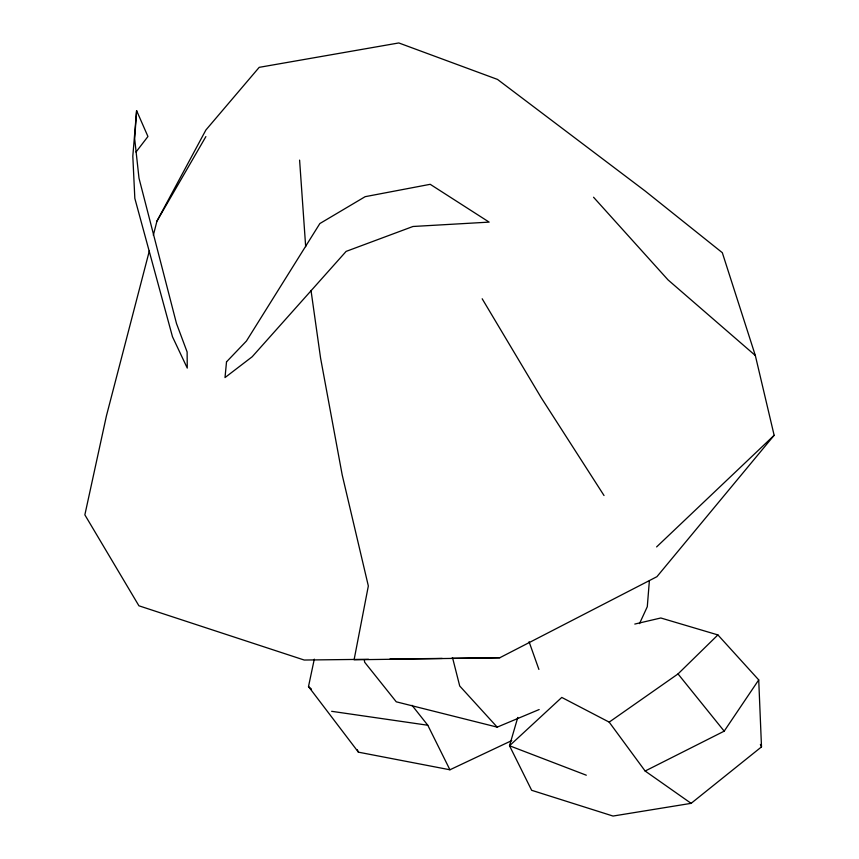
<?xml version="1.0" encoding="UTF-8"?>
<svg xmlns="http://www.w3.org/2000/svg" width="859" height="859" viewBox="0 0 859 859"><rect width="100%" height="100%" fill="white"/><g stroke="black" fill="none" stroke-linecap="round" stroke-linejoin="round"><path stroke-width="1.29" d="M136.613 110.65L134.68 138.847L138.997 178.167L176.482 323.489L187.122 351.965L187.262 368.082L172.487 336.76L134.831 198.365L132.812 156.188L136.613 110.65L147.941 136.506L136.001 152.043M649.361 580.888L647.289 606.712L639.504 623.623M511.771 740.576L449.923 769.782L358.396 752.162L308.499 686.556L314.297 659.143M149.391 250.71L106.441 415.799L84.858 514.852L138.922 605.799L304.204 660.034L368.511 659.283M153.332 235.269L156.95 221.107L205.881 130.02L259.193 67.346L398.801 42.95L497.501 79.415L645.088 190.966L722.322 252.696L755.329 355.508L774.142 435.309L656.92 576.69L499.798 657.747L354.091 659.787L368.339 585.978L342.204 474.952L320.568 358.031L311.012 290.439M517.794 717.415L509.516 745.752L531.646 790.291L613.036 816.05L691.119 803.348L761.504 746.879L758.722 679.909L717.899 634.919L660.818 617.986L634.79 624.064M156.95 221.107L205.881 136.602M586.3 775.205L509.516 745.752L561.775 697.433L609.181 722.129L645.141 771.028L724.191 731.159L758.722 679.909M609.181 722.129L678.03 673.918L717.899 634.919M656.609 546.915L774.142 435.309M364.323 659.594L364.635 662.192L396.267 701.814L497.2 727.133L539.173 709.534M389.943 659.036L442.192 658.423M451.576 658.316L499.798 657.747M331.649 711.316L427.793 725.243L449.923 769.782M645.141 771.028L691.119 803.348M755.329 355.508L668.055 279.916L593.548 197.237M308.499 686.556L311.463 689.133M497.2 727.133L459.715 685.997L452.596 657.919M678.03 673.918L724.191 731.159M412.009 705.303L427.793 725.243M604.027 495.525L541.191 397.674L482.178 298.771M357.312 749.735L358.396 752.162M760.398 744.431L761.504 746.879M529.069 641.716L538.904 669.429M299.598 160.118L305.675 246.651M226.518 361.854L225.015 377.563L252.192 356.753L346.134 251.386L412.975 226.486L489.136 222.116L430.209 184.309L365.15 196.679L319.859 223.544L246.426 341.044L226.518 361.854"/></g></svg>
